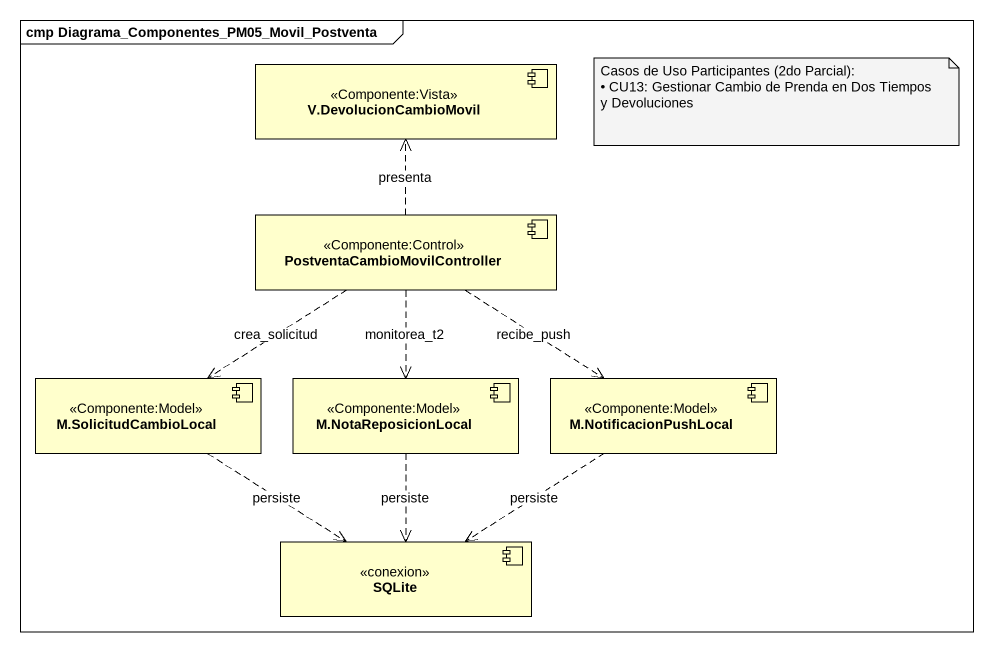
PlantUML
@startuml
mainframe cmp Diagrama_Componentes_PM05_Movil_Postventa
component "V.DevolucionCambioMovil" as V_DevolucionCambioMovil <<Componente:Vista>>
component "PostventaCambioMovilController" as PostventaCambioMovilControll <<Componente:Control>>
component "M.SolicitudCambioLocal" as M_SolicitudCambioLocal <<Componente:Model>>
component "M.NotaReposicionLocal" as M_NotaReposicionLocal <<Componente:Model>>
component "M.NotificacionPushLocal" as M_NotificacionPushLocal <<Componente:Model>>
component SQLite <<conexion>>
PostventaCambioMovilControll .up.> V_DevolucionCambioMovil : presenta
PostventaCambioMovilControll ..> M_SolicitudCambioLocal : crea_solicitud
PostventaCambioMovilControll ..> M_NotaReposicionLocal : monitorea_t2
PostventaCambioMovilControll ..> M_NotificacionPushLocal : recibe_push
M_SolicitudCambioLocal ..> SQLite : persiste
M_NotaReposicionLocal ..> SQLite : persiste
M_NotificacionPushLocal ..> SQLite : persiste
note as N1
  Casos de Uso Participantes (2do Parcial):
  • CU13: Gestionar Cambio de Prenda en Dos Tiempos y Devoluciones
end note
@enduml
